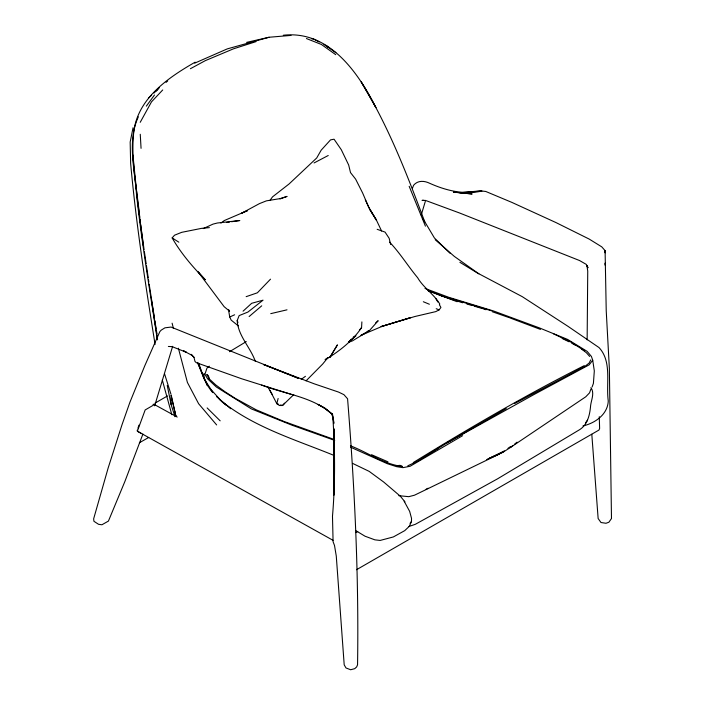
<?xml version="1.0" encoding="UTF-8"?>
<svg xmlns="http://www.w3.org/2000/svg" width="705" height="705" viewBox="0 0 705 705"><rect width="100%" height="100%" fill="white"/><g stroke="black" fill="none" stroke-linecap="round" stroke-linejoin="round"><path stroke-width="1.06" d="M334.029 428.966L333.941 495.113L334.02 429.028M137.352 430.517L137.343 431.24L145.168 409.94L154.765 404.379L153.038 404.362M587.142 339.872L587.741 271.09L586.877 265.406L588.005 267.741L586.225 264.366L579.536 260.533L459.669 213.033L425.52 200.431L422.022 200.379L423.793 200.326M325.296 359.814C338.982 351.398 352.57 341.079 361.568 327.596L361.885 321.894M133.051 127.737L130.169 142.066L130.637 163.428C136.153 224.084 145.441 284.344 155.082 344.454M278.131 398.448L276.809 403.674L279.436 405.516L282.502 405.516L293.765 394.615M421.22 215.06L425.318 201.401M137.951 428.129L138.982 425.141M408.829 526.529L415.298 524.317L497.571 478.81L579.836 429.539C587.371 424.718 589.618 415.536 590.473 407.199C590.684 400.845 595.126 393.39 590.905 387.653M590.852 389.195L589.547 392.852L585.758 396.8L510.535 447.428L503.211 452.081L489.623 458.303M154.659 405.807L172.646 346.314M592.085 387.019L593.407 383.397L594.315 370.918L592.72 360.211L591.389 356.413L587.106 351.337L567.648 339.449L539.096 327.781L493.465 310.958L448.591 297.246L425.009 288.433M142.912 434.06L124.856 481.55L108.42 521.092L101.917 524.767L98.559 524.308L93.941 521.303L93.642 518.845L108.209 467.803L121.956 424.904L129.861 402.388L144.745 365.86L159.859 331.588L161.216 330.143L164.944 327.825L171.068 327.067L298.532 378.382M255.28 361.207C250.24 347.001 238.211 336.1 237.188 320.608L239.145 315.602L247.931 312.051L263.053 300.171L251.676 303.291L243.066 311.178M412.46 188.2L413.632 185.221C417.862 180.154 424.454 180.665 429.865 183.37C446.256 190.676 463.987 194.932 481.903 191.073L459.73 192.747L453.421 192.104L472.147 193.972L459.73 192.747L480.361 190.861L485.771 191.469L511.83 202.379L556.042 222.604L589.204 239.083L601.762 246.856L605.093 250.627L606.229 310.808L609.367 368.574L611.482 518.51L608.891 522.229L605.992 523.269L600.995 522.52L598.14 518.527L591.803 434.254M138.356 116.819C127.12 141.079 134.725 168.874 136.506 194.351C141.775 243.093 150.033 291.412 157.347 339.863M140.216 122.318L151.504 101.855L162.723 89.958M590.755 359.894L589.124 363.057L585.221 366.133L514.747 403.471M410.063 523.392L411.05 521.841M195.162 62.163C168.733 77.303 138.929 97.537 134.003 130.055C130.328 159.189 136.964 188.323 139.74 217.263M269.997 200.361L272.527 196.862L289.103 183.943L316.704 157.99L321.163 150.191L330.548 139.863L334.064 139.211L341.299 149.724L348.675 165.023L350.508 172.593L355.62 179.114L362.626 192.985L368.689 207.111L376.426 220.127L381.572 230.967M146.323 106.155L154.492 94.999M381.202 326.582L410.363 317.699L381.202 326.582L414.822 316.527L435.805 311.61L439.127 309.874L440.925 307.45L439.374 304.736M585.564 422.762L587.556 420.145M592.72 360.211L589.204 364.829L533.738 394.668L447.067 442.855L430.57 452.989M198.537 272.139L205.27 279.77C192.773 267.063 181.044 253.412 172.152 237.92L174.532 235.206L181.678 232.333L201.507 228.367L209.385 227.627M306.067 380.85L322.679 364.053L327.851 357.682L325.181 359.506M375.721 322.793L378.18 320.713L369.438 330.601L352.403 340.903L348.437 342.366L351.354 339.079M359.383 330.055L361.568 327.596M284.608 403.172L282.502 405.516L280.599 404.899M270.508 279.162L257.378 292.804L246.151 296.664M153.928 93.051L159.321 87.764M148.473 98.013L151.557 95.228M348.437 342.366L355.919 335.747L353.143 337.184M166.089 82.37L167.719 80.934M249.129 316.545L261.722 305.82M155.391 91.588L157.876 89.509M209.332 366.177L206.962 368.098L204.935 374.24L207.596 378.832L216.364 387.001L251.429 408.926L291.888 425.159L334.716 440.396M510.535 447.428L512.976 445.445M514.606 444.132L517.047 442.15M220.929 223.071L224.331 220.542L247.393 210.672M301.194 379.405L305.441 376.303M504.366 450.892L486.776 459.563M507.944 448.38L510.632 446.494M229.522 351.716L246.274 341.608M438.316 448.186L418.047 460.973L407.807 465.811M413.271 462.559C469.089 428.217 525.763 395.108 584.304 365.622M506.269 408.565L447.067 442.855M155.082 403.093L167.473 395.946M148.711 437.47L139.379 442.749M462.603 435.681L410.134 466.261L402.952 467.653L396.562 466.657L387.256 463.661L350.623 447.208M355.822 532.61L357.726 531.508M190.394 68.72L205.305 60.648L233.47 48.83L256.03 41.63M356.501 569.728L598.986 430.032L599.62 428.464L599.276 416.681M314.06 162.952L328.23 155.505M426.128 489.217L428.094 488.239M499.607 453.923L414.496 495.201L408.785 496.673L398.818 495.677M203.287 228.587L213.016 224.111L217.36 223.009L239.823 220.515L231.575 221.74M238.308 325.877L231.169 320.105L229.733 317.003L234.633 314.782M488.212 458.832L503.211 452.081M194.659 63.168L227.292 48.883L269.099 37.25L291.033 35.417M247.481 210.68L241.551 213.271L259.44 203.622L266.402 200.854L280.167 198.607L287.076 196.404L279.982 198.933M382.577 326.177L361.004 335.307L369.438 330.601L367.428 331.35M582.982 425.926C594.994 423.238 607.684 414.496 608.265 401.004C605.859 383.767 612.231 361.665 599.012 347.565L567.807 326.212L522.255 296.655L477.074 272.817L459.88 262.295M270.746 313.646L287.005 309.83M246.591 42.388L269.099 37.25M226.42 222.498L229.513 222.04M396.554 465.714L400.07 465.353L402.511 466.498C383.687 464.242 367.869 452.46 350.473 445.807M283.295 35.25C328.742 30.112 357.981 72.095 375.915 107.574L361.216 81.939C388.199 125.737 406.908 173.924 424.78 221.987M168.372 346.463L172.073 346.631L186.314 352.262L183.644 350.896L192.227 355.479L194.007 357.32L194.95 361.357L196.201 362.626L241.595 378.744L291.35 394.412M311.416 38.722L313.54 38.986L319.206 41.939M466.86 304.005L472.068 305.529M474.095 306.129L481.956 308.438M457.113 301.722L427.979 290.557L439.726 295.21L491.614 310.843M452.61 299.643L455.633 300.586M457.651 301.211L462.691 302.78M261.678 385.071C285.261 394.306 313.54 396.765 332.689 414.769L324.688 407.983L317.973 404.388L324.979 408.31L331.403 413.333L333.359 418.726L333.8 422.656M482.934 308.728L486.053 309.733M278.704 404.282L276.809 403.674L270.077 390.632M492.275 311.725L508.71 317.47M439.726 295.21L451.597 299.325M333.914 439.382L283.965 421.449L256.223 409.825L235.197 398.325L224.736 391.566L215.774 384.948L209.411 379.052L206.759 374.505L208.327 375.624L209.411 379.052M377.157 229.301L385.053 232.104L389.16 238.308L390.667 244.503M509.653 317.814L540.471 329.411M334.567 455.641C295.157 439.497 252.505 427.001 219.273 399.294M306.419 38.537L321.357 44.441L335.747 54.673M289.579 374.84L263.45 364.485L314.227 383.82L338.515 392.068L343.925 394.659L347.574 398.792C354.677 487.243 358.933 575.994 357.55 664.806L356.66 666.921L354.747 668.666L350.667 669.75L346.005 667.97L344.199 664.841L336.276 556.06L334.514 545.503L333.086 541.74L332.487 516.175C335.351 482.863 335.042 448.953 332.725 415.668M291.588 375.633L298.629 378.426M436.201 308.711L439.127 309.874M423.326 301.74L429.389 304.243M371.535 454.707L387.962 461.828M553.425 333.791L570.724 341.987L584.445 350.711M562.176 338.479L569.058 341.784M352.606 463.388L369.173 471.372L383.705 482.044L400.361 496.241L404.97 501.854M153.981 404.326L177.219 417.06M323.921 44.397L335.862 52.663M571.834 343.273L575.544 345.274M137.272 430.12L137.686 431.389L333.007 540.303M137.686 431.389L140.903 433.187M355.813 530.645L365.031 536.214L374.884 539.845L380.145 540.435L393.337 536.954L404.749 530.627L409.288 526.344L411.482 521.585L411.526 518.342L409.658 511.381L404.124 501.185M172.152 237.92L178.841 242.185M478.871 273.84L454.328 256.4L435.205 239.718M581.502 348.975L586.393 352.738L589.662 356.422M226.472 405.472L222.286 402.079L207.349 385.485L204.3 379.123M216.497 396.571L230.667 408.733M450.019 253.245L434.421 237.973L422.595 218.092M207.129 407.922L220.172 420.832M326.75 45.878L328.248 47.385M194.007 357.32L191.125 354.333L192.227 355.479M439.832 304.102C433.839 293.976 423.432 287.79 417.633 277.7C408.045 266.217 400.061 253.086 389.609 242.15M216.638 424.93L198.616 403.727L187.415 382.462L178.383 348.217M209.156 387.926L212.187 391.989M197.805 271.487L224.119 306.657L229.574 311.205L228.799 309.856M369.728 209.359L376.426 220.127L369.728 209.359L365.296 199.788M197.885 363.339L203.868 378.215L212.875 392.623M267.794 386.895L272.086 394.28M435.752 298.4L437.823 302.022M197.567 362.388L207.349 385.485M237.188 320.608L237.955 322.476M409.164 186.279L425.432 226.173M198.722 363.207L203.868 378.215M167.244 385.415L171.077 404.485L174.981 416.708M170.883 393.989L164.494 373.624M171.077 404.485L171.033 395.417L175.959 416.25M162.309 380.004L171.835 414.725M174.532 411.235L175.889 416.417M172.108 323.181L173.412 328.398M175.809 416.223L171.2 395.003M228.579 310.165L229.733 317.003M154.554 318.686L149.169 284.23M154.888 320.837L156.078 328.363M156.422 330.522L156.933 333.747M332.311 413.623L333.87 423.626M151.593 300.753L157.541 339.387M144.076 249.623L141.414 230.191M144.393 251.782L146.147 263.679M146.464 265.847L148.217 277.735M148.535 279.903L148.852 282.062M140.022 219.414L140.436 222.648M140.718 224.807L141.132 228.041M143.274 245.516L137.554 200.784L132.919 155.082M140.26 134.276L141.062 148.35M203.992 373.456L204.027 378.717M337.325 345.027L329.931 357.303L337.325 345.027M605.119 252.743L605.093 250.627L605.119 252.707M605.26 265.186L605.242 263.106L605.26 265.186"/></g></svg>
